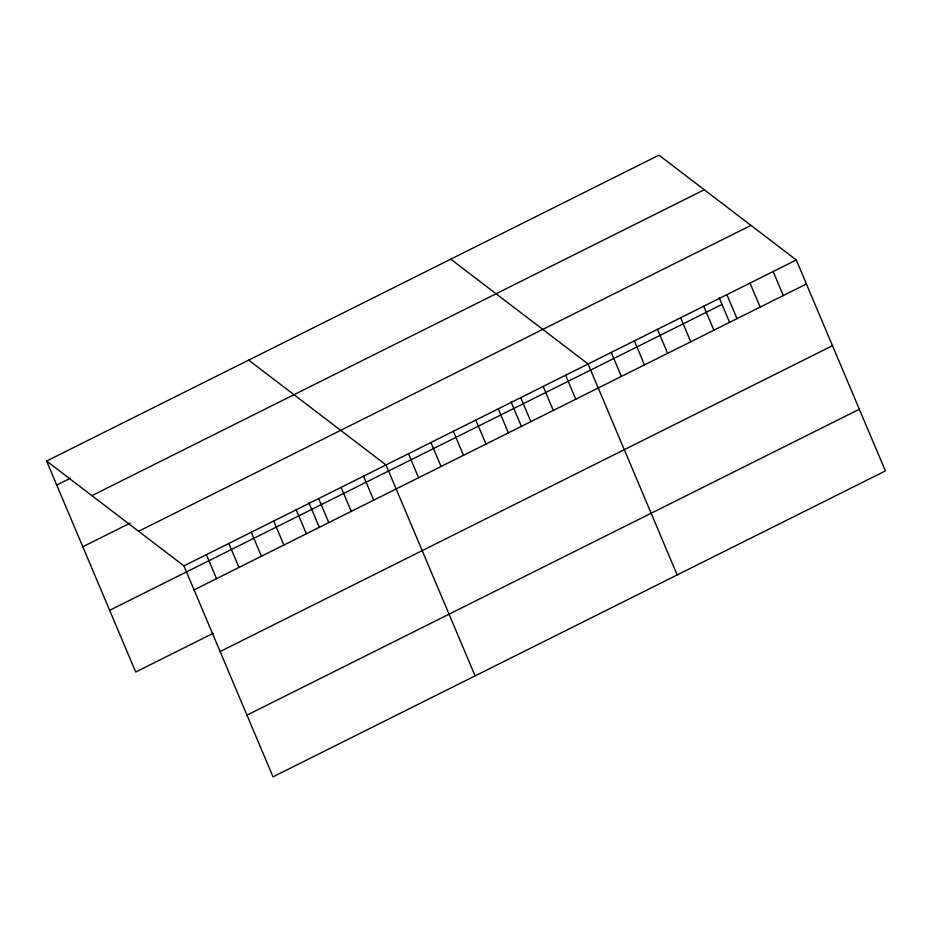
<?xml version="1.0" encoding="UTF-8"?>
<svg xmlns="http://www.w3.org/2000/svg" width="932" height="932" viewBox="0 0 932 932"><rect width="100%" height="100%" fill="white"/><g stroke="black" fill="none" stroke-linecap="round" stroke-linejoin="round"><path stroke-width="1.4" d="M46.6 461.06L658.971 155.166L796.289 259.981L885.4 470.94L273.029 776.834L183.919 565.875L46.6 461.06L135.711 672.019L213.055 633.387M56.736 485.071L70.459 478.209M91.919 495.649L704.277 189.755M82.797 546.758L130.2 523.085M138.612 531.287L750.971 225.393M183.919 565.875L796.289 259.981M109.65 610.32L722.02 304.426M194.066 589.886L806.425 283.992M220.127 651.573L832.486 345.679M246.98 715.135L859.339 409.241M450.762 259.166L588.08 363.981L677.191 574.939M248.681 360.113L385.999 464.928L475.11 675.886M773.152 271.538L783.299 295.549M750.015 283.095L760.163 307.106M726.89 294.652L737.026 318.651M719.224 297.809L729.616 322.425M703.753 306.209L713.889 330.208M680.616 317.765L690.763 341.764M657.491 329.322L667.627 353.321M634.354 340.879L644.49 364.878M611.217 352.424L621.364 376.435M565.631 375.2L575.766 399.211M543.181 386.419L553.317 410.43M520.72 397.638L530.867 421.637M511.016 401.808L521.419 426.425M498.271 408.845L508.406 432.856M475.821 420.064L485.956 444.075M453.36 431.283L463.507 455.294M430.91 442.502L441.046 466.501M408.461 453.709L418.596 477.72M363.55 476.147L373.685 500.158M341.1 487.366L351.236 511.365M318.639 498.573L328.786 522.584M308.935 502.756L319.338 527.372M296.19 509.792L306.337 533.803M273.74 521.011L283.876 545.022M251.279 532.23L261.426 556.229M228.829 543.449L238.976 567.448M206.38 554.657L216.515 578.667"/></g></svg>
